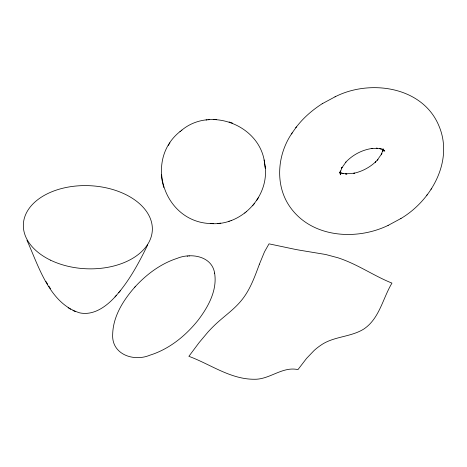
<?xml version="1.0" encoding="UTF-8"?>
<svg xmlns="http://www.w3.org/2000/svg" width="467" height="467" viewBox="0 0 467 467"><rect width="100%" height="100%" fill="white"/><g stroke="black" fill="none" stroke-linecap="round" stroke-linejoin="round"><path stroke-width="0.7" d="M383.08 148.996L383.115 150.987L383.051 149.02L382.858 151.255L383.127 149.393L381.224 154.781L381.924 153.509L377.289 160.134L377.955 159.434L375.252 162.247L375.789 161.681C369.712 167.472 362.018 171.529 353.811 173.286L354.605 173.152L345.504 173.876L346.876 173.993L341.873 173.245L343.478 173.706L339.982 172.399L341.038 173.204L339.649 172.195M147.66 244.924C139.499 261.66 130.655 278.291 118.694 292.663M180.344 131.315C143.427 160.292 164.331 222.852 211.382 223.57M210.208 223.535C241.001 226.396 269.173 197.056 265.116 166.439M292.208 132.879C276.913 154.816 274.497 186.456 291.087 208.416C313.071 237.948 356.776 240.505 388.013 225.456L388.182 225.368M400.826 218.568L401.007 218.463C431.391 200.401 453.761 160.882 438.992 126.026C422.839 86.553 370.092 78.964 335.213 96.739L335.037 96.815M168.318 145.424L168.984 144.356M169.299 143.842L169.93 142.838M256.774 200.273L257.364 199.333M257.72 198.755L258.344 197.751M295.751 127.841C302.925 118.204 312.119 110.194 322.212 103.732L322.393 103.621M291.472 133.93L296.387 126.931M426.826 195.264L427.463 194.365M431.006 189.322L431.742 188.283M252.53 205.836L253.161 205.077M253.686 204.435L254.369 203.612M26.946 240.236C38.609 266.085 49.444 303.649 79.799 312.884C94.328 315.92 107.638 305.535 116.493 295.22M115.016 296.942L120.34 290.748M134.671 287.304C123.218 300.345 113.113 316.363 112.681 334.226C111.385 354.453 133.784 362.001 149.86 355.206C169.252 349.158 185.697 335.796 198.206 320.07C208.259 306.801 217.429 290.27 214.61 273.055M135.033 286.901C146.55 274.304 160.765 263.657 177.139 258.362C190.793 252.629 211.965 255.893 214.651 273.236M134.461 287.532L135.237 286.674M181.575 130.34C210.132 106.237 259.308 124.94 264.485 162.008M179.964 131.624L181.891 130.089M246.302 211.843L246.722 211.51M244.766 213.063L245.111 212.8M322.212 103.732L335.213 96.739M401.007 218.463L388.013 225.456M228.853 221.253L229.32 221.101M231.037 220.512L231.398 220.395M206.099 120.013L207.027 119.914M208.247 119.78L209.28 119.669M217.383 223.471L218.439 223.354M219.636 223.22L220.587 223.121M187.185 256.208L187.67 256.167M188.96 256.05L189.398 256.015M212.351 223.6L213.448 223.635M215.275 119.564L216.525 119.605M213.209 119.505L214.376 119.54M229.128 121.951L230.651 122.5M231.083 122.652L232.665 123.218M72.945 310.502L75.28 311.524M68.147 307.706L70.68 309.306M382.677 149.317L383.816 150.117L379.677 148.459L381.265 148.926L376.279 148.179L377.64 148.313L371.785 148.512L372.777 148.36C362.31 149.697 352.398 154.892 345.317 162.714L345.965 162.008L341.342 168.616L342.031 167.338L340.11 172.72L340.361 170.922L340.443 174.827L339.807 172.183L340.525 173.736L339.591 172.154M382.566 149.253L384.808 151.156L382.864 149.014L383.74 150.397M45.959 281.508L47.663 284.234M48.901 286.172L50.465 288.676M163.771 187.495L162.259 181.412M162.172 180.922L161.605 177.046M264.515 162.201L265.314 168.424M264.106 159.977L265.093 166.223M161.378 174.839L161.588 176.824M259.424 264.159C254.649 276.978 249.985 290.252 241.06 300.876C233.091 310.508 222.473 317.367 213.658 326.135A129.096 74.165 -72.3 0 0 208.019 331.99L199.094 342.632L188.884 356.321C210.448 364.26 230.424 379.327 254.241 379.262C269.652 379.7 282.342 366.122 297.952 369.613L306.562 358.393L314.058 350.554A67.289 38.656 -72.3 0 1 320.216 345.668C333.158 336.17 350.478 337.413 363.886 328.996C379.554 318.436 382.753 298.39 391.959 283.113C376.128 276.779 361.843 267.2 346.047 260.779A76.033 30.361 35.5 0 0 338.09 257.819L325.697 254.497L302.394 250.645A411.474 164.302 35.5 0 1 295.354 249.401L269.021 243.844L264.509 251.801L259.424 264.159M50.576 260.189A64.545 41.569 2.6 0 0 152.079 232.788A64.545 41.569 2.6 0 0 60.879 188.726A64.545 41.569 2.6 0 0 50.576 260.189"/></g></svg>
